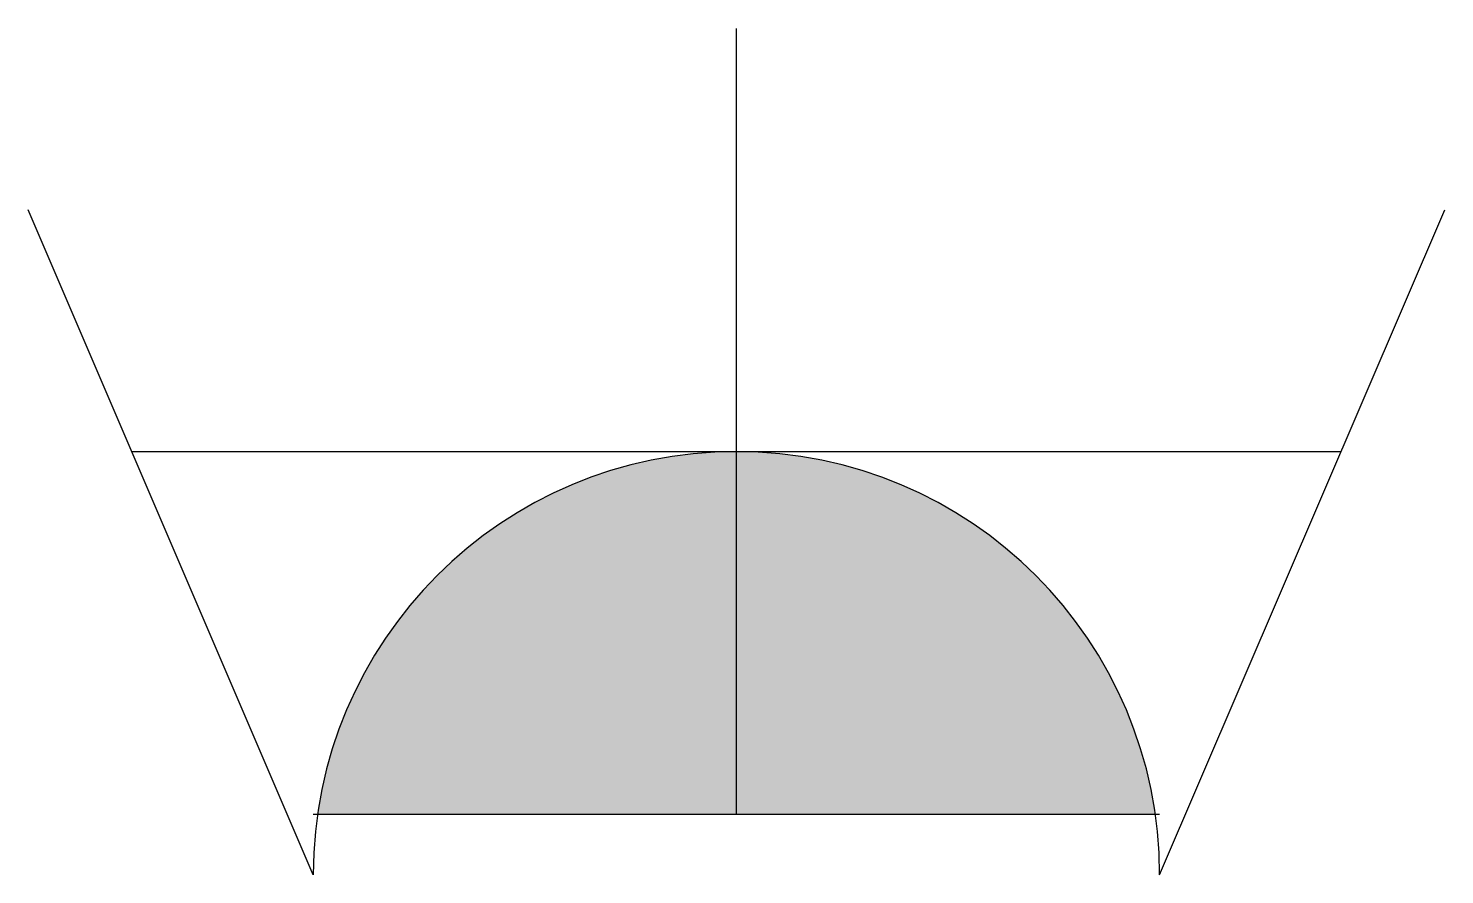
# Model space of a CAD drawing. Extents: x -27581 to -27346, y 5942 to 6082.
import ezdxf

# ---------------------------------------------------------------- set-up
doc = ezdxf.new("R2010")
doc.units = 0
doc.header["$MEASUREMENT"] = 0
doc.layers.get('0').update_dxf_attribs({"linetype": 'CONTINUOUS'})

msp = doc.modelspace()

# ---------------------------------------------------------------- hatches: boundary and pattern name
h = msp.add_hatch(color=256)
h.paths.add_polyline_path([(-27463.37, 6011.95), (-27463.37, 5951.95), (-27394.08, 5951.95, 0.372825)])
h.paths.add_polyline_path([(-27463.37, 6011.95, 0.372825), (-27532.65, 5951.95), (-27463.37, 5951.95)])

# ---------------------------------------------------------------- linework, layer by layer
for p, q in [((-27463.37, 5951.95), (-27463.37, 6081.95)), ((-27533.37, 5941.95), (-27580.51, 6051.95)), ((-27393.37, 5941.95), (-27346.22, 6051.95)), ((-27563.37, 6011.95), (-27363.37, 6011.95)), ((-27533.37, 5951.95), (-27393.37, 5951.95))]:
    msp.add_line(p, q)
msp.add_arc((-27463.37, 5941.95), 70, 0, 180)

doc.saveas('drawing.dxf')
